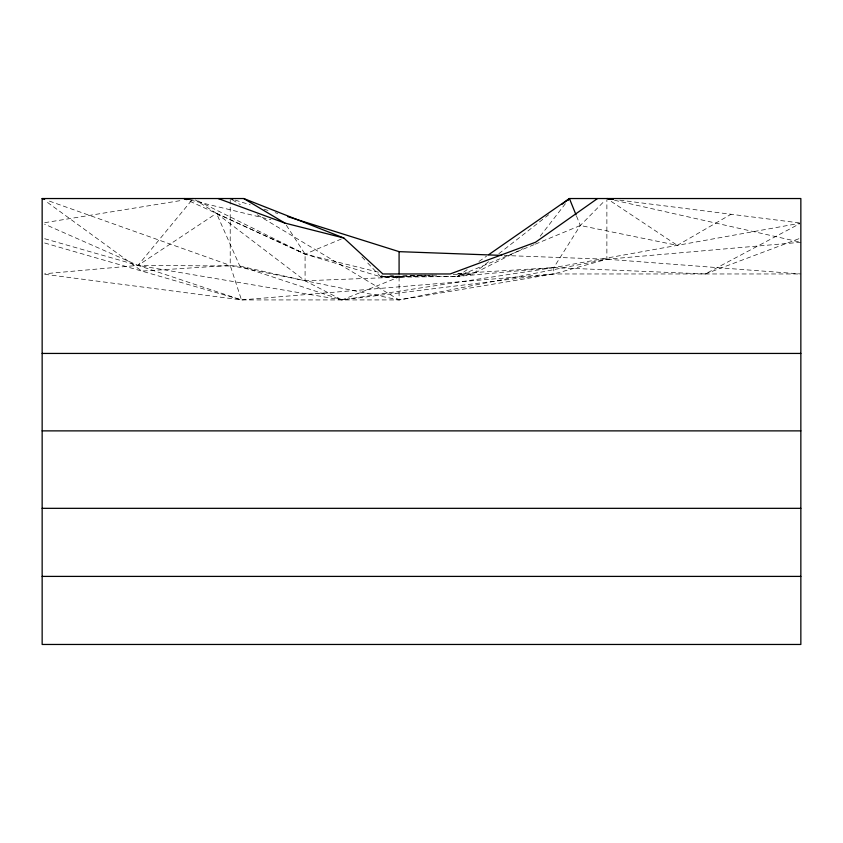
<?xml version="1.0" encoding="UTF-8"?>
<svg xmlns="http://www.w3.org/2000/svg" width="843" height="843" viewBox="0 0 843 843"><rect width="100%" height="100%" fill="white"/><g stroke="black" fill="none" stroke-linecap="round" stroke-linejoin="round"><path stroke-width="0.63" stroke-dasharray="4.21 3.16" d="M44.753 274.302L241.477 299.929L399.087 299.929L553.767 273.964L553.767 267.61L580.321 225.492L605.042 200.402M189.949 201.266L305.082 254.101L380.952 276.862L382.227 274.934M540.237 236.156L565.463 203.627M191.487 200.571L138.01 265.408L44.742 273.733M44.668 238.717L138.01 265.408L239.823 266.061L305.082 280.772L398.686 277.168L457.454 276.42L472.923 273.964L489.52 260.982M498.856 253.69L544.515 218M545.547 217.188L548.656 214.754M467.138 269.686L457.454 276.42L380.952 276.862L367.358 262.637M478.982 261.446L486.516 256.209M378.454 272.184L305.082 254.101L216.493 213.332L138.01 265.408L44.542 224.154M535.316 244.143L580.321 225.492L677.308 245.355L731.06 214.259M457.833 273.522L553.767 267.61L705.275 273.964L799.701 223.711M453.218 274.586L472.923 273.964L522.755 248.717M341.373 239.001L305.082 254.101L196.693 200.297M534.093 244.649L457.454 276.42L553.767 267.61L799.564 223.332M705.275 273.964L799.628 238.453M44.732 222.678L182.826 200.223M553.767 267.61L341.984 299.929L138.01 265.408L241.477 299.929L553.767 273.964L799.543 273.964M800.85 242.257L606.876 259.233L399.087 299.929L230.213 265.408L47.103 200.297M44.668 242.995L241.477 299.929L230.213 265.408L141.814 271.098L45.332 200.855M432.859 275.06L398.686 277.168L380.952 276.862L425.346 274.997M380.952 276.862L438.76 275.039M457.749 273.964L472.923 273.964M504.293 255.492L606.876 259.233L800.85 273.964M619.816 200.181L799.554 222.931M614.589 200.276L799.564 241.973M190.402 200.097L270.898 219.675M389.835 274.987L398.686 277.168L341.984 299.929L239.823 266.061L216.493 213.332L195.376 199.949M235.218 200.118L250.234 204.838M263.996 209.159L268.991 210.739M275.25 212.699L277.747 213.49M216.493 213.332L305.082 280.772L341.984 299.929L553.767 273.964L606.876 259.233L606.876 199.833M232.468 199.896L240.35 204.628M257.231 214.765L399.087 299.929L399.087 275.134M611.207 201.424L677.308 245.355M361.921 256.957L366.452 261.688M286.335 225.239L305.082 254.101L305.082 280.772M576.528 216.114L580.321 225.492M230.213 199.854L230.213 265.408"/><path stroke-width="1.26" d="M567.834 200.571L569.415 198.537L800.85 198.537L800.85 644.463L42.15 644.463L42.15 198.537L243.743 198.537L343.786 237.989L382.859 273.964L450.162 273.964L535.505 242.257L597.508 198.537M562.144 204.217L569.415 198.537L576.054 214.944M488.677 254.702L569.415 198.537M187.989 199.38L193.152 198.537M42.15 353.438L800.85 353.438M42.15 430.878L800.85 430.878M42.15 508.329L800.85 508.329M42.15 576.401L800.85 576.401M287.758 216.64L399.087 251.646L501.669 255.397M613.346 199.359L606.876 198.537L610.732 199.412M187.841 199.475L184.016 198.537L186.387 199.633M218.158 198.537L284.945 223.1L343.786 237.989M230.213 198.537L232.721 199.327M42.15 198.537L44.626 199.422M243.743 198.537L284.945 223.1M399.087 251.646L399.087 273.827"/></g></svg>
